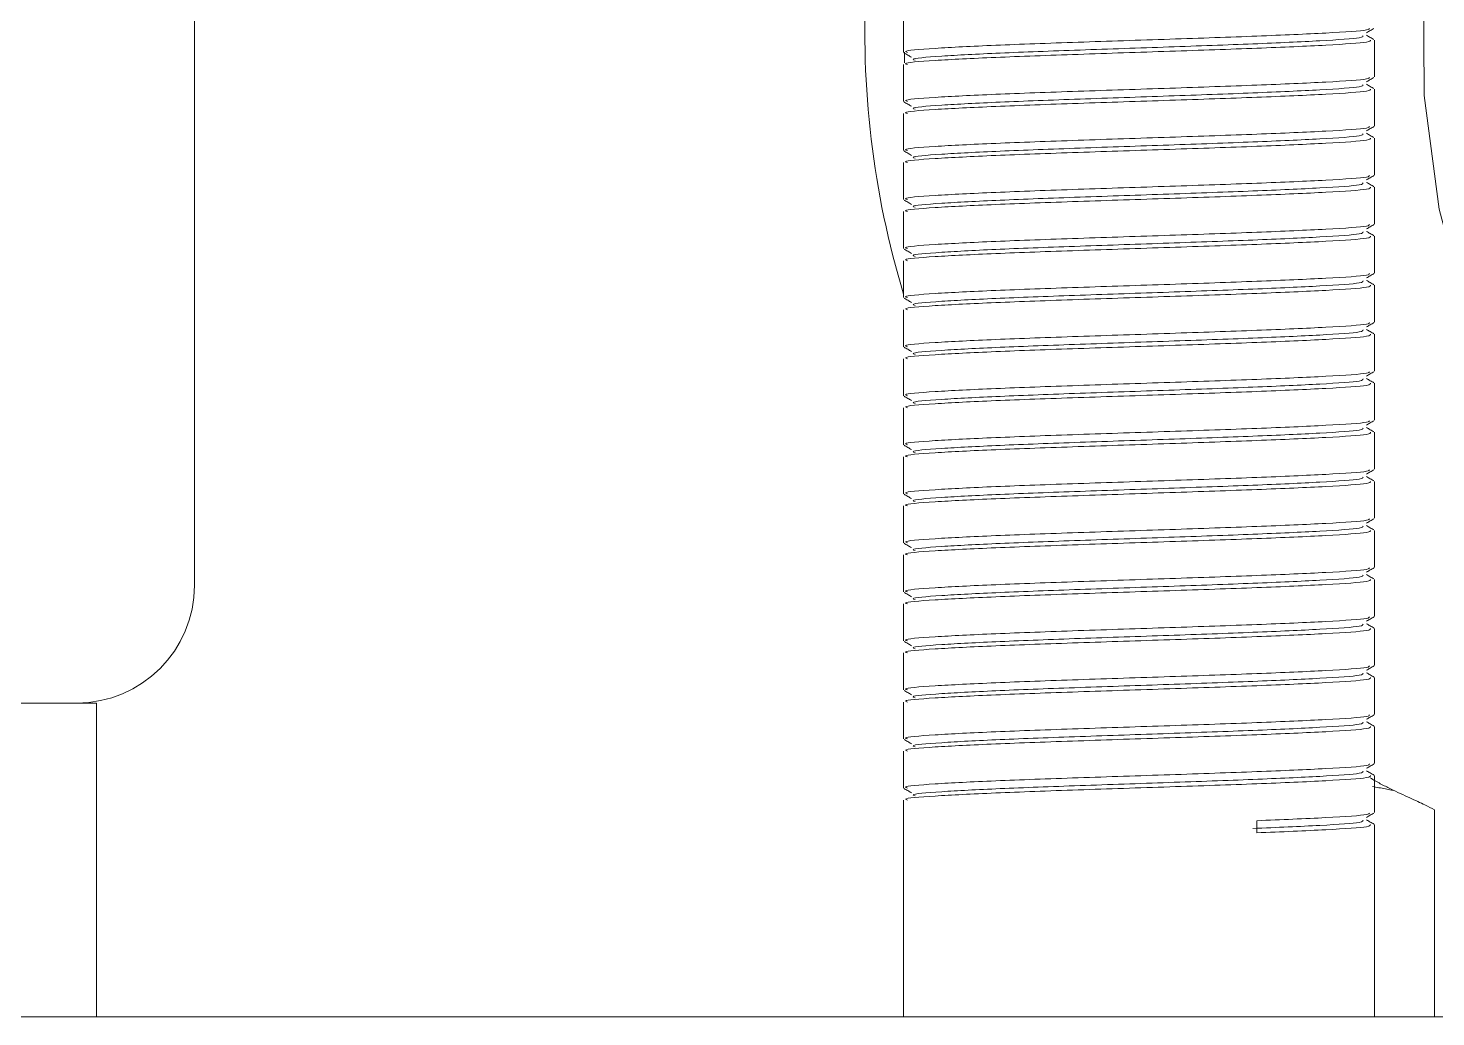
# Model space of a CAD drawing. Header units: millimetres. Extents: x 30710 to 48779, y -19256 to -8564.
# Drawn here: x 32360.98 to 32396.86, y -13494.94 to -13469.74 of the extents above; entities that cross this region are included whole.
import ezdxf

# ---------------------------------------------------------------- set-up
doc = ezdxf.new("R2010")
doc.units = ezdxf.units.MM
doc.header["$LTSCALE"] = 10
doc.layers.add('粗实线', color=4, linetype='Continuous', lineweight=18)

msp = doc.modelspace()

# ---------------------------------------------------------------- linework, layer by layer
at = {"layer": '粗实线'}
for p, q in [((32365.22, -13483.94), (32365.22, -13466.691)), ((32383.298, -13469.415), (32383.298, -13470.357)), ((32395.298, -13470.982), (32395.298, -13470.04)), ((32383.316, -13470.347), (32383.323, -13470.618)), ((32383.298, -13470.665), (32383.298, -13471.607)), ((32395.298, -13472.232), (32395.298, -13471.29)), ((32383.298, -13471.915), (32383.298, -13472.857)), ((32395.298, -13473.482), (32395.298, -13472.54)), ((32383.298, -13473.165), (32383.298, -13474.107)), ((32395.298, -13474.732), (32395.298, -13473.79)), ((32383.298, -13474.415), (32383.298, -13475.357)), ((32395.298, -13475.982), (32395.298, -13475.04)), ((32383.298, -13475.665), (32383.298, -13476.607)), ((32395.298, -13477.232), (32395.298, -13476.29)), ((32383.298, -13476.915), (32383.298, -13477.857)), ((32395.298, -13478.482), (32395.298, -13477.54)), ((32383.298, -13478.165), (32383.298, -13479.107)), ((32395.298, -13479.732), (32395.298, -13478.79)), ((32383.298, -13479.415), (32383.298, -13480.357)), ((32395.298, -13480.982), (32395.298, -13480.04)), ((32383.298, -13480.665), (32383.298, -13481.607)), ((32395.298, -13482.232), (32395.298, -13481.29)), ((32383.298, -13481.915), (32383.298, -13482.857)), ((32395.298, -13483.482), (32395.298, -13482.54)), ((32383.298, -13483.165), (32383.298, -13484.107)), ((32395.298, -13484.732), (32395.298, -13483.79)), ((32383.298, -13484.415), (32383.298, -13485.357)), ((32395.298, -13485.982), (32395.298, -13485.04)), ((32383.298, -13485.665), (32383.298, -13486.607)), ((32395.298, -13487.232), (32395.298, -13486.29)), ((32362.72, -13486.94), (32285.42, -13486.94)), ((32362.72, -13494.94), (32362.72, -13486.94)), ((32383.298, -13486.915), (32383.298, -13487.857)), ((32395.298, -13488.482), (32395.298, -13487.54)), ((32383.298, -13488.165), (32383.298, -13489.107)), ((32395.298, -13489.732), (32395.298, -13488.79)), ((32383.298, -13489.415), (32383.298, -13494.94)), ((32395.733, -13489.158), (32395.77, -13489.158)), ((32396.831, -13494.94), (32396.831, -13489.661)), ((32392.298, -13490.249), (32392.298, -13489.94)), ((32395.298, -13494.94), (32395.298, -13490.04)), ((31865.22, -13494.94), (33875.22, -13494.94))]:
    msp.add_line(p, q, dxfattribs=at)
msp.add_lwpolyline([(32396.549, -13468.531), (32396.566, -13471.457), (32396.952, -13474.349), (32397.7, -13477.145), (32398.793, -13479.785), (32400.208, -13482.212), (32401.914, -13484.376), (32403.876, -13486.228), (32406.051, -13487.73), (32408.392, -13488.85)], dxfattribs=at)
for centre, radius, start, end in [((32405.166, -13469.87), 22.856, 176.6421, 196.9094), ((32362.22, -13483.94), 3, 270, 0)]:
    msp.add_arc(centre, radius, start, end, dxfattribs=at)
for points, knots in [([(32395.172, -13469.744), (32395.169, -13469.757), (32395.159, -13469.796), (32394.153, -13469.862), (32392.384, -13469.94), (32390.099, -13470.018), (32387.708, -13470.096), (32385.54, -13470.174), (32384.007, -13470.252), (32383.259, -13470.313), (32383.372, -13470.348), (32383.4, -13470.357)], [0, 0, 0, 0, 0.778444, 2.29667, 3.814896, 5.333123, 6.851349, 8.369575, 9.887802, 11.406028, 11.910652, 11.910652, 11.910652, 11.910652]), ([(32395.196, -13470.04), (32395.197, -13470.058), (32395.198, -13470.101), (32394.16, -13470.171), (32392.382, -13470.249), (32390.099, -13470.327), (32387.708, -13470.405), (32385.54, -13470.483), (32384.007, -13470.561), (32383.259, -13470.622), (32383.372, -13470.657), (32383.4, -13470.665)], [0, 0, 0, 0, 0.99652, 2.48916, 3.9818, 5.47444, 6.967079, 8.459719, 9.952359, 11.444999, 11.941118, 11.941118, 11.941118, 11.941118]), ([(32395.008, -13469.93), (32395.009, -13469.947), (32395.01, -13469.991), (32394.005, -13470.06), (32392.284, -13470.138), (32390.074, -13470.217), (32387.759, -13470.295), (32385.659, -13470.373), (32384.175, -13470.451), (32383.452, -13470.512), (32383.561, -13470.546), (32383.588, -13470.555)], [0, 0, 0, 0, 0.965107, 2.410762, 3.856417, 5.302072, 6.747726, 8.193381, 9.639036, 11.084691, 11.563302, 11.563302, 11.563302, 11.563302]), ([(32395.288, -13470.029), (32395.256, -13470.011), (32395.192, -13469.974), (32395.128, -13469.937), (32395.096, -13469.918)], [0, 0, 0, 0, 0.1104904, 0.2209761, 0.2209761, 0.2209761, 0.2209761]), ([(32395.097, -13469.855), (32395.129, -13469.836), (32395.192, -13469.799), (32395.256, -13469.762), (32395.288, -13469.744)], [0, 0, 0, 0, 0.1104741, 0.2209528, 0.2209528, 0.2209528, 0.2209528]), ([(32383.308, -13470.369), (32383.34, -13470.387), (32383.404, -13470.424), (32383.467, -13470.461), (32383.499, -13470.48)], [0, 0, 0, 0, 0.1104787, 0.2209528, 0.2209528, 0.2209528, 0.2209528]), ([(32395.172, -13470.994), (32395.169, -13471.007), (32395.159, -13471.046), (32394.153, -13471.112), (32392.384, -13471.19), (32390.099, -13471.268), (32387.708, -13471.346), (32385.54, -13471.424), (32384.007, -13471.502), (32383.259, -13471.563), (32383.372, -13471.598), (32383.4, -13471.607)], [0, 0, 0, 0, 0.778444, 2.29667, 3.814896, 5.333123, 6.851349, 8.369575, 9.887802, 11.406028, 11.910652, 11.910652, 11.910652, 11.910652]), ([(32395.288, -13471.279), (32395.256, -13471.261), (32395.192, -13471.224), (32395.128, -13471.187), (32395.096, -13471.168)], [0, 0, 0, 0, 0.1104904, 0.2209761, 0.2209761, 0.2209761, 0.2209761]), ([(32395.097, -13471.105), (32395.129, -13471.086), (32395.192, -13471.049), (32395.256, -13471.012), (32395.288, -13470.994)], [0, 0, 0, 0, 0.1104741, 0.2209528, 0.2209528, 0.2209528, 0.2209528]), ([(32395.196, -13471.29), (32395.197, -13471.308), (32395.198, -13471.351), (32394.16, -13471.421), (32392.382, -13471.499), (32390.099, -13471.577), (32387.708, -13471.655), (32385.54, -13471.733), (32384.007, -13471.811), (32383.259, -13471.872), (32383.372, -13471.907), (32383.4, -13471.915)], [0, 0, 0, 0, 0.99652, 2.48916, 3.9818, 5.47444, 6.967079, 8.459719, 9.952359, 11.444999, 11.941118, 11.941118, 11.941118, 11.941118]), ([(32395.008, -13471.18), (32395.009, -13471.197), (32395.01, -13471.241), (32394.005, -13471.31), (32392.284, -13471.388), (32390.074, -13471.467), (32387.759, -13471.545), (32385.659, -13471.623), (32384.175, -13471.701), (32383.452, -13471.762), (32383.561, -13471.796), (32383.588, -13471.805)], [0, 0, 0, 0, 0.965107, 2.410762, 3.856417, 5.302072, 6.747726, 8.193381, 9.639036, 11.084691, 11.563302, 11.563302, 11.563302, 11.563302]), ([(32383.308, -13471.619), (32383.34, -13471.637), (32383.404, -13471.674), (32383.467, -13471.711), (32383.499, -13471.73)], [0, 0, 0, 0, 0.1104787, 0.2209528, 0.2209528, 0.2209528, 0.2209528]), ([(32395.172, -13472.244), (32395.169, -13472.257), (32395.159, -13472.296), (32394.153, -13472.362), (32392.384, -13472.44), (32390.099, -13472.518), (32387.708, -13472.596), (32385.54, -13472.674), (32384.007, -13472.752), (32383.259, -13472.813), (32383.372, -13472.848), (32383.4, -13472.857)], [0, 0, 0, 0, 0.778444, 2.29667, 3.814896, 5.333123, 6.851349, 8.369575, 9.887802, 11.406028, 11.910652, 11.910652, 11.910652, 11.910652]), ([(32395.097, -13472.355), (32395.129, -13472.336), (32395.192, -13472.299), (32395.256, -13472.262), (32395.288, -13472.244)], [0, 0, 0, 0, 0.1104741, 0.2209528, 0.2209528, 0.2209528, 0.2209528]), ([(32395.196, -13472.54), (32395.197, -13472.558), (32395.198, -13472.601), (32394.16, -13472.671), (32392.382, -13472.749), (32390.099, -13472.827), (32387.708, -13472.905), (32385.54, -13472.983), (32384.007, -13473.061), (32383.259, -13473.122), (32383.372, -13473.157), (32383.4, -13473.165)], [0, 0, 0, 0, 0.99652, 2.48916, 3.9818, 5.47444, 6.967079, 8.459719, 9.952359, 11.444999, 11.941118, 11.941118, 11.941118, 11.941118]), ([(32395.008, -13472.43), (32395.009, -13472.447), (32395.01, -13472.491), (32394.005, -13472.56), (32392.284, -13472.638), (32390.074, -13472.717), (32387.759, -13472.795), (32385.659, -13472.873), (32384.175, -13472.951), (32383.452, -13473.012), (32383.561, -13473.046), (32383.588, -13473.055)], [0, 0, 0, 0, 0.965107, 2.410762, 3.856417, 5.302072, 6.747726, 8.193381, 9.639036, 11.084691, 11.563302, 11.563302, 11.563302, 11.563302]), ([(32395.288, -13472.529), (32395.256, -13472.511), (32395.192, -13472.474), (32395.128, -13472.437), (32395.096, -13472.418)], [0, 0, 0, 0, 0.1104904, 0.2209761, 0.2209761, 0.2209761, 0.2209761]), ([(32383.308, -13472.869), (32383.34, -13472.887), (32383.404, -13472.924), (32383.467, -13472.961), (32383.499, -13472.98)], [0, 0, 0, 0, 0.1104787, 0.2209528, 0.2209528, 0.2209528, 0.2209528]), ([(32395.172, -13473.494), (32395.169, -13473.507), (32395.159, -13473.546), (32394.153, -13473.612), (32392.384, -13473.69), (32390.099, -13473.768), (32387.708, -13473.846), (32385.54, -13473.924), (32384.007, -13474.002), (32383.259, -13474.063), (32383.372, -13474.098), (32383.4, -13474.107)], [0, 0, 0, 0, 0.778444, 2.29667, 3.814896, 5.333123, 6.851349, 8.369575, 9.887802, 11.406028, 11.910652, 11.910652, 11.910652, 11.910652]), ([(32395.008, -13473.68), (32395.009, -13473.697), (32395.01, -13473.741), (32394.005, -13473.81), (32392.284, -13473.888), (32390.074, -13473.967), (32387.759, -13474.045), (32385.659, -13474.123), (32384.175, -13474.201), (32383.452, -13474.262), (32383.561, -13474.296), (32383.588, -13474.305)], [0, 0, 0, 0, 0.965107, 2.410762, 3.856417, 5.302072, 6.747726, 8.193381, 9.639036, 11.084691, 11.563302, 11.563302, 11.563302, 11.563302]), ([(32395.288, -13473.779), (32395.256, -13473.761), (32395.192, -13473.724), (32395.128, -13473.687), (32395.096, -13473.668)], [0, 0, 0, 0, 0.1104904, 0.2209761, 0.2209761, 0.2209761, 0.2209761]), ([(32395.097, -13473.605), (32395.129, -13473.586), (32395.192, -13473.549), (32395.256, -13473.512), (32395.288, -13473.494)], [0, 0, 0, 0, 0.1104741, 0.2209528, 0.2209528, 0.2209528, 0.2209528]), ([(32395.196, -13473.79), (32395.197, -13473.808), (32395.198, -13473.851), (32394.16, -13473.921), (32392.382, -13473.999), (32390.099, -13474.077), (32387.708, -13474.155), (32385.54, -13474.233), (32384.007, -13474.311), (32383.259, -13474.372), (32383.372, -13474.407), (32383.4, -13474.415)], [0, 0, 0, 0, 0.99652, 2.48916, 3.9818, 5.47444, 6.967079, 8.459719, 9.952359, 11.444999, 11.941118, 11.941118, 11.941118, 11.941118]), ([(32383.308, -13474.119), (32383.34, -13474.137), (32383.404, -13474.174), (32383.467, -13474.211), (32383.499, -13474.23)], [0, 0, 0, 0, 0.1104787, 0.2209528, 0.2209528, 0.2209528, 0.2209528]), ([(32395.172, -13474.744), (32395.169, -13474.757), (32395.159, -13474.796), (32394.153, -13474.862), (32392.384, -13474.94), (32390.099, -13475.018), (32387.708, -13475.096), (32385.54, -13475.174), (32384.007, -13475.252), (32383.259, -13475.313), (32383.372, -13475.348), (32383.4, -13475.357)], [0, 0, 0, 0, 0.778444, 2.29667, 3.814896, 5.333123, 6.851349, 8.369575, 9.887802, 11.406028, 11.910652, 11.910652, 11.910652, 11.910652]), ([(32395.097, -13474.855), (32395.129, -13474.836), (32395.192, -13474.799), (32395.256, -13474.762), (32395.288, -13474.744)], [0, 0, 0, 0, 0.1104741, 0.2209528, 0.2209528, 0.2209528, 0.2209528]), ([(32395.196, -13475.04), (32395.197, -13475.058), (32395.198, -13475.101), (32394.16, -13475.171), (32392.382, -13475.249), (32390.099, -13475.327), (32387.708, -13475.405), (32385.54, -13475.483), (32384.007, -13475.561), (32383.259, -13475.622), (32383.372, -13475.657), (32383.4, -13475.665)], [0, 0, 0, 0, 0.99652, 2.48916, 3.9818, 5.47444, 6.967079, 8.459719, 9.952359, 11.444999, 11.941118, 11.941118, 11.941118, 11.941118]), ([(32395.008, -13474.93), (32395.009, -13474.947), (32395.01, -13474.991), (32394.005, -13475.06), (32392.284, -13475.138), (32390.074, -13475.217), (32387.759, -13475.295), (32385.659, -13475.373), (32384.175, -13475.451), (32383.452, -13475.512), (32383.561, -13475.546), (32383.588, -13475.555)], [0, 0, 0, 0, 0.965107, 2.410762, 3.856417, 5.302072, 6.747726, 8.193381, 9.639036, 11.084691, 11.563302, 11.563302, 11.563302, 11.563302]), ([(32395.288, -13475.029), (32395.256, -13475.011), (32395.192, -13474.974), (32395.128, -13474.937), (32395.096, -13474.918)], [0, 0, 0, 0, 0.1104904, 0.2209761, 0.2209761, 0.2209761, 0.2209761]), ([(32383.308, -13475.369), (32383.34, -13475.387), (32383.404, -13475.424), (32383.467, -13475.461), (32383.499, -13475.48)], [0, 0, 0, 0, 0.1104787, 0.2209528, 0.2209528, 0.2209528, 0.2209528]), ([(32395.172, -13475.994), (32395.169, -13476.007), (32395.159, -13476.046), (32394.153, -13476.112), (32392.384, -13476.19), (32390.099, -13476.268), (32387.708, -13476.346), (32385.54, -13476.424), (32384.007, -13476.502), (32383.259, -13476.563), (32383.372, -13476.598), (32383.4, -13476.607)], [0, 0, 0, 0, 0.778444, 2.29667, 3.814896, 5.333123, 6.851349, 8.369575, 9.887802, 11.406028, 11.910652, 11.910652, 11.910652, 11.910652]), ([(32395.008, -13476.18), (32395.009, -13476.197), (32395.01, -13476.241), (32394.005, -13476.31), (32392.284, -13476.388), (32390.074, -13476.467), (32387.759, -13476.545), (32385.659, -13476.623), (32384.175, -13476.701), (32383.452, -13476.762), (32383.561, -13476.796), (32383.588, -13476.805)], [0, 0, 0, 0, 0.965107, 2.410762, 3.856417, 5.302072, 6.747726, 8.193381, 9.639036, 11.084691, 11.563302, 11.563302, 11.563302, 11.563302]), ([(32395.288, -13476.279), (32395.256, -13476.261), (32395.192, -13476.224), (32395.128, -13476.187), (32395.096, -13476.168)], [0, 0, 0, 0, 0.1104904, 0.2209761, 0.2209761, 0.2209761, 0.2209761]), ([(32395.097, -13476.105), (32395.129, -13476.086), (32395.192, -13476.049), (32395.256, -13476.012), (32395.288, -13475.994)], [0, 0, 0, 0, 0.1104741, 0.2209528, 0.2209528, 0.2209528, 0.2209528]), ([(32395.196, -13476.29), (32395.197, -13476.308), (32395.198, -13476.351), (32394.16, -13476.421), (32392.382, -13476.499), (32390.099, -13476.577), (32387.708, -13476.655), (32385.54, -13476.733), (32384.007, -13476.811), (32383.259, -13476.872), (32383.372, -13476.907), (32383.4, -13476.915)], [0, 0, 0, 0, 0.99652, 2.48916, 3.9818, 5.47444, 6.967079, 8.459719, 9.952359, 11.444999, 11.941118, 11.941118, 11.941118, 11.941118]), ([(32383.308, -13476.619), (32383.34, -13476.637), (32383.404, -13476.674), (32383.467, -13476.711), (32383.499, -13476.73)], [0, 0, 0, 0, 0.1104787, 0.2209528, 0.2209528, 0.2209528, 0.2209528]), ([(32395.172, -13477.244), (32395.169, -13477.257), (32395.159, -13477.296), (32394.153, -13477.362), (32392.384, -13477.44), (32390.099, -13477.518), (32387.708, -13477.596), (32385.54, -13477.674), (32384.007, -13477.752), (32383.259, -13477.813), (32383.372, -13477.848), (32383.4, -13477.857)], [0, 0, 0, 0, 0.778444, 2.29667, 3.814896, 5.333123, 6.851349, 8.369575, 9.887802, 11.406028, 11.910652, 11.910652, 11.910652, 11.910652]), ([(32395.097, -13477.355), (32395.129, -13477.336), (32395.192, -13477.299), (32395.256, -13477.262), (32395.288, -13477.244)], [0, 0, 0, 0, 0.1104741, 0.2209528, 0.2209528, 0.2209528, 0.2209528]), ([(32395.196, -13477.54), (32395.197, -13477.558), (32395.198, -13477.601), (32394.16, -13477.671), (32392.382, -13477.749), (32390.099, -13477.827), (32387.708, -13477.905), (32385.54, -13477.983), (32384.007, -13478.061), (32383.259, -13478.122), (32383.372, -13478.157), (32383.4, -13478.165)], [0, 0, 0, 0, 0.99652, 2.48916, 3.9818, 5.47444, 6.967079, 8.459719, 9.952359, 11.444999, 11.941118, 11.941118, 11.941118, 11.941118]), ([(32395.008, -13477.43), (32395.009, -13477.447), (32395.01, -13477.491), (32394.005, -13477.56), (32392.284, -13477.638), (32390.074, -13477.717), (32387.759, -13477.795), (32385.659, -13477.873), (32384.175, -13477.951), (32383.452, -13478.012), (32383.561, -13478.046), (32383.588, -13478.055)], [0, 0, 0, 0, 0.965107, 2.410762, 3.856417, 5.302072, 6.747726, 8.193381, 9.639036, 11.084691, 11.563302, 11.563302, 11.563302, 11.563302]), ([(32395.288, -13477.529), (32395.256, -13477.511), (32395.192, -13477.474), (32395.128, -13477.437), (32395.096, -13477.418)], [0, 0, 0, 0, 0.1104904, 0.2209761, 0.2209761, 0.2209761, 0.2209761]), ([(32383.308, -13477.869), (32383.34, -13477.887), (32383.404, -13477.924), (32383.467, -13477.961), (32383.499, -13477.98)], [0, 0, 0, 0, 0.1104787, 0.2209528, 0.2209528, 0.2209528, 0.2209528]), ([(32395.172, -13478.494), (32395.169, -13478.507), (32395.159, -13478.546), (32394.153, -13478.612), (32392.384, -13478.69), (32390.099, -13478.768), (32387.708, -13478.846), (32385.54, -13478.924), (32384.007, -13479.002), (32383.259, -13479.063), (32383.372, -13479.098), (32383.4, -13479.107)], [0, 0, 0, 0, 0.778444, 2.29667, 3.814896, 5.333123, 6.851349, 8.369575, 9.887802, 11.406028, 11.910652, 11.910652, 11.910652, 11.910652]), ([(32395.008, -13478.68), (32395.009, -13478.697), (32395.01, -13478.741), (32394.005, -13478.81), (32392.284, -13478.888), (32390.074, -13478.967), (32387.759, -13479.045), (32385.659, -13479.123), (32384.175, -13479.201), (32383.452, -13479.262), (32383.561, -13479.296), (32383.588, -13479.305)], [0, 0, 0, 0, 0.965107, 2.410762, 3.856417, 5.302072, 6.747726, 8.193381, 9.639036, 11.084691, 11.563302, 11.563302, 11.563302, 11.563302]), ([(32395.288, -13478.779), (32395.256, -13478.761), (32395.192, -13478.724), (32395.128, -13478.687), (32395.096, -13478.668)], [0, 0, 0, 0, 0.1104904, 0.2209761, 0.2209761, 0.2209761, 0.2209761]), ([(32395.097, -13478.605), (32395.129, -13478.586), (32395.192, -13478.549), (32395.256, -13478.512), (32395.288, -13478.494)], [0, 0, 0, 0, 0.1104741, 0.2209528, 0.2209528, 0.2209528, 0.2209528]), ([(32395.196, -13478.79), (32395.197, -13478.808), (32395.198, -13478.851), (32394.16, -13478.921), (32392.382, -13478.999), (32390.099, -13479.077), (32387.708, -13479.155), (32385.54, -13479.233), (32384.007, -13479.311), (32383.259, -13479.372), (32383.372, -13479.407), (32383.4, -13479.415)], [0, 0, 0, 0, 0.99652, 2.48916, 3.9818, 5.47444, 6.967079, 8.459719, 9.952359, 11.444999, 11.941118, 11.941118, 11.941118, 11.941118]), ([(32383.308, -13479.119), (32383.34, -13479.137), (32383.404, -13479.174), (32383.467, -13479.211), (32383.499, -13479.23)], [0, 0, 0, 0, 0.1104787, 0.2209528, 0.2209528, 0.2209528, 0.2209528]), ([(32395.172, -13479.744), (32395.169, -13479.757), (32395.159, -13479.796), (32394.153, -13479.862), (32392.384, -13479.94), (32390.099, -13480.018), (32387.708, -13480.096), (32385.54, -13480.174), (32384.007, -13480.252), (32383.259, -13480.313), (32383.372, -13480.348), (32383.4, -13480.357)], [0, 0, 0, 0, 0.778444, 2.29667, 3.814896, 5.333123, 6.851349, 8.369575, 9.887802, 11.406028, 11.910652, 11.910652, 11.910652, 11.910652]), ([(32395.097, -13479.855), (32395.129, -13479.836), (32395.192, -13479.799), (32395.256, -13479.762), (32395.288, -13479.744)], [0, 0, 0, 0, 0.1104741, 0.2209528, 0.2209528, 0.2209528, 0.2209528]), ([(32395.196, -13480.04), (32395.197, -13480.058), (32395.198, -13480.101), (32394.16, -13480.171), (32392.382, -13480.249), (32390.099, -13480.327), (32387.708, -13480.405), (32385.54, -13480.483), (32384.007, -13480.561), (32383.259, -13480.622), (32383.372, -13480.657), (32383.4, -13480.665)], [0, 0, 0, 0, 0.99652, 2.48916, 3.9818, 5.47444, 6.967079, 8.459719, 9.952359, 11.444999, 11.941118, 11.941118, 11.941118, 11.941118]), ([(32395.008, -13479.93), (32395.009, -13479.947), (32395.01, -13479.991), (32394.005, -13480.06), (32392.284, -13480.138), (32390.074, -13480.217), (32387.759, -13480.295), (32385.659, -13480.373), (32384.175, -13480.451), (32383.452, -13480.512), (32383.561, -13480.546), (32383.588, -13480.555)], [0, 0, 0, 0, 0.965107, 2.410762, 3.856417, 5.302072, 6.747726, 8.193381, 9.639036, 11.084691, 11.563302, 11.563302, 11.563302, 11.563302]), ([(32395.288, -13480.029), (32395.256, -13480.011), (32395.192, -13479.974), (32395.128, -13479.937), (32395.096, -13479.918)], [0, 0, 0, 0, 0.1104904, 0.2209761, 0.2209761, 0.2209761, 0.2209761]), ([(32383.308, -13480.369), (32383.34, -13480.387), (32383.404, -13480.424), (32383.467, -13480.461), (32383.499, -13480.48)], [0, 0, 0, 0, 0.1104787, 0.2209528, 0.2209528, 0.2209528, 0.2209528]), ([(32395.172, -13480.994), (32395.169, -13481.007), (32395.159, -13481.046), (32394.153, -13481.112), (32392.384, -13481.19), (32390.099, -13481.268), (32387.708, -13481.346), (32385.54, -13481.424), (32384.007, -13481.502), (32383.259, -13481.563), (32383.372, -13481.598), (32383.4, -13481.607)], [0, 0, 0, 0, 0.778444, 2.29667, 3.814896, 5.333123, 6.851349, 8.369575, 9.887802, 11.406028, 11.910652, 11.910652, 11.910652, 11.910652]), ([(32395.008, -13481.18), (32395.009, -13481.197), (32395.01, -13481.241), (32394.005, -13481.31), (32392.284, -13481.388), (32390.074, -13481.467), (32387.759, -13481.545), (32385.659, -13481.623), (32384.175, -13481.701), (32383.452, -13481.762), (32383.561, -13481.796), (32383.588, -13481.805)], [0, 0, 0, 0, 0.965107, 2.410762, 3.856417, 5.302072, 6.747726, 8.193381, 9.639036, 11.084691, 11.563302, 11.563302, 11.563302, 11.563302]), ([(32395.288, -13481.279), (32395.256, -13481.261), (32395.192, -13481.224), (32395.128, -13481.187), (32395.096, -13481.168)], [0, 0, 0, 0, 0.1104904, 0.2209761, 0.2209761, 0.2209761, 0.2209761]), ([(32395.097, -13481.105), (32395.129, -13481.086), (32395.192, -13481.049), (32395.256, -13481.012), (32395.288, -13480.994)], [0, 0, 0, 0, 0.1104741, 0.2209528, 0.2209528, 0.2209528, 0.2209528]), ([(32395.196, -13481.29), (32395.197, -13481.308), (32395.198, -13481.351), (32394.16, -13481.421), (32392.382, -13481.499), (32390.099, -13481.577), (32387.708, -13481.655), (32385.54, -13481.733), (32384.007, -13481.811), (32383.259, -13481.872), (32383.372, -13481.907), (32383.4, -13481.915)], [0, 0, 0, 0, 0.99652, 2.48916, 3.9818, 5.47444, 6.967079, 8.459719, 9.952359, 11.444999, 11.941118, 11.941118, 11.941118, 11.941118]), ([(32383.308, -13481.619), (32383.34, -13481.637), (32383.404, -13481.674), (32383.467, -13481.711), (32383.499, -13481.73)], [0, 0, 0, 0, 0.1104787, 0.2209528, 0.2209528, 0.2209528, 0.2209528]), ([(32395.172, -13482.244), (32395.169, -13482.257), (32395.159, -13482.296), (32394.153, -13482.362), (32392.384, -13482.44), (32390.099, -13482.518), (32387.708, -13482.596), (32385.54, -13482.674), (32384.007, -13482.752), (32383.259, -13482.813), (32383.372, -13482.848), (32383.4, -13482.857)], [0, 0, 0, 0, 0.778444, 2.29667, 3.814896, 5.333123, 6.851349, 8.369575, 9.887802, 11.406028, 11.910652, 11.910652, 11.910652, 11.910652]), ([(32395.097, -13482.355), (32395.129, -13482.336), (32395.192, -13482.299), (32395.256, -13482.262), (32395.288, -13482.244)], [0, 0, 0, 0, 0.1104741, 0.2209528, 0.2209528, 0.2209528, 0.2209528]), ([(32395.196, -13482.54), (32395.197, -13482.558), (32395.198, -13482.601), (32394.16, -13482.671), (32392.382, -13482.749), (32390.099, -13482.827), (32387.708, -13482.905), (32385.54, -13482.983), (32384.007, -13483.061), (32383.259, -13483.122), (32383.372, -13483.157), (32383.4, -13483.165)], [0, 0, 0, 0, 0.99652, 2.48916, 3.9818, 5.47444, 6.967079, 8.459719, 9.952359, 11.444999, 11.941118, 11.941118, 11.941118, 11.941118]), ([(32395.008, -13482.43), (32395.009, -13482.447), (32395.01, -13482.491), (32394.005, -13482.56), (32392.284, -13482.638), (32390.074, -13482.717), (32387.759, -13482.795), (32385.659, -13482.873), (32384.175, -13482.951), (32383.452, -13483.012), (32383.561, -13483.046), (32383.588, -13483.055)], [0, 0, 0, 0, 0.965107, 2.410762, 3.856417, 5.302072, 6.747726, 8.193381, 9.639036, 11.084691, 11.563302, 11.563302, 11.563302, 11.563302]), ([(32395.288, -13482.529), (32395.256, -13482.511), (32395.192, -13482.474), (32395.128, -13482.437), (32395.096, -13482.418)], [0, 0, 0, 0, 0.1104904, 0.2209761, 0.2209761, 0.2209761, 0.2209761]), ([(32383.308, -13482.869), (32383.34, -13482.887), (32383.404, -13482.924), (32383.467, -13482.961), (32383.499, -13482.98)], [0, 0, 0, 0, 0.1104787, 0.2209528, 0.2209528, 0.2209528, 0.2209528]), ([(32395.172, -13483.494), (32395.169, -13483.507), (32395.159, -13483.546), (32394.153, -13483.612), (32392.384, -13483.69), (32390.099, -13483.768), (32387.708, -13483.846), (32385.54, -13483.924), (32384.007, -13484.002), (32383.259, -13484.063), (32383.372, -13484.098), (32383.4, -13484.107)], [0, 0, 0, 0, 0.778444, 2.29667, 3.814896, 5.333123, 6.851349, 8.369575, 9.887802, 11.406028, 11.910652, 11.910652, 11.910652, 11.910652]), ([(32395.008, -13483.68), (32395.009, -13483.697), (32395.01, -13483.741), (32394.005, -13483.81), (32392.284, -13483.888), (32390.074, -13483.967), (32387.759, -13484.045), (32385.659, -13484.123), (32384.175, -13484.201), (32383.452, -13484.262), (32383.561, -13484.296), (32383.588, -13484.305)], [0, 0, 0, 0, 0.965107, 2.410762, 3.856417, 5.302072, 6.747726, 8.193381, 9.639036, 11.084691, 11.563302, 11.563302, 11.563302, 11.563302]), ([(32395.288, -13483.779), (32395.256, -13483.761), (32395.192, -13483.724), (32395.128, -13483.687), (32395.096, -13483.668)], [0, 0, 0, 0, 0.1104904, 0.2209761, 0.2209761, 0.2209761, 0.2209761]), ([(32395.097, -13483.605), (32395.129, -13483.586), (32395.192, -13483.549), (32395.256, -13483.512), (32395.288, -13483.494)], [0, 0, 0, 0, 0.1104741, 0.2209528, 0.2209528, 0.2209528, 0.2209528]), ([(32395.196, -13483.79), (32395.197, -13483.808), (32395.198, -13483.851), (32394.16, -13483.921), (32392.382, -13483.999), (32390.099, -13484.077), (32387.708, -13484.155), (32385.54, -13484.233), (32384.007, -13484.311), (32383.259, -13484.372), (32383.372, -13484.407), (32383.4, -13484.415)], [0, 0, 0, 0, 0.99652, 2.48916, 3.9818, 5.47444, 6.967079, 8.459719, 9.952359, 11.444999, 11.941118, 11.941118, 11.941118, 11.941118]), ([(32383.308, -13484.119), (32383.34, -13484.137), (32383.404, -13484.174), (32383.467, -13484.211), (32383.499, -13484.23)], [0, 0, 0, 0, 0.1104787, 0.2209528, 0.2209528, 0.2209528, 0.2209528]), ([(32395.172, -13484.744), (32395.169, -13484.757), (32395.159, -13484.796), (32394.153, -13484.862), (32392.384, -13484.94), (32390.099, -13485.018), (32387.708, -13485.096), (32385.54, -13485.174), (32384.007, -13485.252), (32383.259, -13485.313), (32383.372, -13485.348), (32383.4, -13485.357)], [0, 0, 0, 0, 0.778444, 2.29667, 3.814896, 5.333123, 6.851349, 8.369575, 9.887802, 11.406028, 11.910652, 11.910652, 11.910652, 11.910652]), ([(32395.097, -13484.855), (32395.129, -13484.836), (32395.192, -13484.799), (32395.256, -13484.762), (32395.288, -13484.744)], [0, 0, 0, 0, 0.1104741, 0.2209528, 0.2209528, 0.2209528, 0.2209528]), ([(32395.196, -13485.04), (32395.197, -13485.058), (32395.198, -13485.101), (32394.16, -13485.171), (32392.382, -13485.249), (32390.099, -13485.327), (32387.708, -13485.405), (32385.54, -13485.483), (32384.007, -13485.561), (32383.259, -13485.622), (32383.372, -13485.657), (32383.4, -13485.665)], [0, 0, 0, 0, 0.99652, 2.48916, 3.9818, 5.47444, 6.967079, 8.459719, 9.952359, 11.444999, 11.941118, 11.941118, 11.941118, 11.941118]), ([(32395.008, -13484.93), (32395.009, -13484.947), (32395.01, -13484.991), (32394.005, -13485.06), (32392.284, -13485.138), (32390.074, -13485.217), (32387.759, -13485.295), (32385.659, -13485.373), (32384.175, -13485.451), (32383.452, -13485.512), (32383.561, -13485.546), (32383.588, -13485.555)], [0, 0, 0, 0, 0.965107, 2.410762, 3.856417, 5.302072, 6.747726, 8.193381, 9.639036, 11.084691, 11.563302, 11.563302, 11.563302, 11.563302]), ([(32395.288, -13485.029), (32395.256, -13485.011), (32395.192, -13484.974), (32395.128, -13484.937), (32395.096, -13484.918)], [0, 0, 0, 0, 0.1104904, 0.2209761, 0.2209761, 0.2209761, 0.2209761]), ([(32383.308, -13485.369), (32383.34, -13485.387), (32383.404, -13485.424), (32383.467, -13485.461), (32383.499, -13485.48)], [0, 0, 0, 0, 0.1104787, 0.2209528, 0.2209528, 0.2209528, 0.2209528]), ([(32395.172, -13485.994), (32395.169, -13486.007), (32395.159, -13486.046), (32394.153, -13486.112), (32392.384, -13486.19), (32390.099, -13486.268), (32387.708, -13486.346), (32385.54, -13486.424), (32384.007, -13486.502), (32383.259, -13486.563), (32383.372, -13486.598), (32383.4, -13486.607)], [0, 0, 0, 0, 0.778444, 2.29667, 3.814896, 5.333123, 6.851349, 8.369575, 9.887802, 11.406028, 11.910652, 11.910652, 11.910652, 11.910652]), ([(32395.008, -13486.18), (32395.009, -13486.197), (32395.01, -13486.241), (32394.005, -13486.31), (32392.284, -13486.388), (32390.074, -13486.467), (32387.759, -13486.545), (32385.659, -13486.623), (32384.175, -13486.701), (32383.452, -13486.762), (32383.561, -13486.796), (32383.588, -13486.805)], [0, 0, 0, 0, 0.965107, 2.410762, 3.856417, 5.302072, 6.747726, 8.193381, 9.639036, 11.084691, 11.563302, 11.563302, 11.563302, 11.563302]), ([(32395.288, -13486.279), (32395.256, -13486.261), (32395.192, -13486.224), (32395.128, -13486.187), (32395.096, -13486.168)], [0, 0, 0, 0, 0.1104904, 0.2209761, 0.2209761, 0.2209761, 0.2209761]), ([(32395.097, -13486.105), (32395.129, -13486.086), (32395.192, -13486.049), (32395.256, -13486.012), (32395.288, -13485.994)], [0, 0, 0, 0, 0.1104741, 0.2209528, 0.2209528, 0.2209528, 0.2209528]), ([(32395.196, -13486.29), (32395.197, -13486.308), (32395.198, -13486.351), (32394.16, -13486.421), (32392.382, -13486.499), (32390.099, -13486.577), (32387.708, -13486.655), (32385.54, -13486.733), (32384.007, -13486.811), (32383.259, -13486.872), (32383.372, -13486.907), (32383.4, -13486.915)], [0, 0, 0, 0, 0.99652, 2.48916, 3.9818, 5.47444, 6.967079, 8.459719, 9.952359, 11.444999, 11.941118, 11.941118, 11.941118, 11.941118]), ([(32383.308, -13486.619), (32383.34, -13486.637), (32383.404, -13486.674), (32383.467, -13486.711), (32383.499, -13486.73)], [0, 0, 0, 0, 0.1104787, 0.2209528, 0.2209528, 0.2209528, 0.2209528]), ([(32395.172, -13487.244), (32395.169, -13487.257), (32395.159, -13487.296), (32394.153, -13487.362), (32392.384, -13487.44), (32390.099, -13487.518), (32387.708, -13487.596), (32385.54, -13487.674), (32384.007, -13487.752), (32383.259, -13487.813), (32383.372, -13487.848), (32383.4, -13487.857)], [0, 0, 0, 0, 0.778444, 2.29667, 3.814896, 5.333123, 6.851349, 8.369575, 9.887802, 11.406028, 11.910652, 11.910652, 11.910652, 11.910652]), ([(32395.097, -13487.355), (32395.129, -13487.336), (32395.192, -13487.299), (32395.256, -13487.262), (32395.288, -13487.244)], [0, 0, 0, 0, 0.1104741, 0.2209528, 0.2209528, 0.2209528, 0.2209528]), ([(32395.196, -13487.54), (32395.197, -13487.558), (32395.198, -13487.601), (32394.16, -13487.671), (32392.382, -13487.749), (32390.099, -13487.827), (32387.708, -13487.905), (32385.54, -13487.983), (32384.007, -13488.061), (32383.259, -13488.122), (32383.372, -13488.157), (32383.4, -13488.165)], [0, 0, 0, 0, 0.99652, 2.48916, 3.9818, 5.47444, 6.967079, 8.459719, 9.952359, 11.444999, 11.941118, 11.941118, 11.941118, 11.941118]), ([(32395.008, -13487.43), (32395.009, -13487.447), (32395.01, -13487.491), (32394.005, -13487.56), (32392.284, -13487.638), (32390.074, -13487.717), (32387.759, -13487.795), (32385.659, -13487.873), (32384.175, -13487.951), (32383.452, -13488.012), (32383.561, -13488.046), (32383.588, -13488.055)], [0, 0, 0, 0, 0.965107, 2.410762, 3.856417, 5.302072, 6.747726, 8.193381, 9.639036, 11.084691, 11.563302, 11.563302, 11.563302, 11.563302]), ([(32395.288, -13487.529), (32395.256, -13487.511), (32395.192, -13487.474), (32395.128, -13487.437), (32395.096, -13487.418)], [0, 0, 0, 0, 0.1104904, 0.2209761, 0.2209761, 0.2209761, 0.2209761]), ([(32383.308, -13487.869), (32383.34, -13487.887), (32383.404, -13487.924), (32383.467, -13487.961), (32383.499, -13487.98)], [0, 0, 0, 0, 0.1104787, 0.2209528, 0.2209528, 0.2209528, 0.2209528]), ([(32395.172, -13488.494), (32395.169, -13488.507), (32395.159, -13488.546), (32394.153, -13488.612), (32392.384, -13488.69), (32390.099, -13488.768), (32387.708, -13488.846), (32385.54, -13488.924), (32384.007, -13489.002), (32383.259, -13489.063), (32383.372, -13489.098), (32383.4, -13489.107)], [0, 0, 0, 0, 0.778444, 2.29667, 3.814896, 5.333123, 6.851349, 8.369575, 9.887802, 11.406028, 11.910652, 11.910652, 11.910652, 11.910652]), ([(32395.008, -13488.68), (32395.009, -13488.697), (32395.01, -13488.741), (32394.005, -13488.81), (32392.284, -13488.888), (32390.074, -13488.967), (32387.759, -13489.045), (32385.659, -13489.123), (32384.175, -13489.201), (32383.452, -13489.262), (32383.561, -13489.296), (32383.588, -13489.305)], [0, 0, 0, 0, 0.965107, 2.410762, 3.856417, 5.302072, 6.747726, 8.193381, 9.639036, 11.084691, 11.563302, 11.563302, 11.563302, 11.563302]), ([(32395.288, -13488.779), (32395.256, -13488.761), (32395.192, -13488.724), (32395.128, -13488.687), (32395.096, -13488.668)], [0, 0, 0, 0, 0.1104904, 0.2209761, 0.2209761, 0.2209761, 0.2209761]), ([(32395.097, -13488.605), (32395.129, -13488.586), (32395.192, -13488.549), (32395.256, -13488.512), (32395.288, -13488.494)], [0, 0, 0, 0, 0.1104741, 0.2209528, 0.2209528, 0.2209528, 0.2209528]), ([(32395.196, -13488.79), (32395.197, -13488.808), (32395.198, -13488.851), (32394.16, -13488.921), (32392.382, -13488.999), (32390.099, -13489.077), (32387.708, -13489.155), (32385.54, -13489.233), (32384.007, -13489.311), (32383.259, -13489.372), (32383.372, -13489.407), (32383.4, -13489.415)], [0, 0, 0, 0, 0.99652, 2.48916, 3.9818, 5.47444, 6.967079, 8.459719, 9.952359, 11.444999, 11.941118, 11.941118, 11.941118, 11.941118]), ([(32395.192, -13488.85), (32395.276, -13488.899), (32395.439, -13488.995), (32395.784, -13489.167), (32396.188, -13489.353), (32396.587, -13489.535), (32396.754, -13489.621), (32396.831, -13489.661)], [0, 0, 0, 0, 0.282046, 0.548785, 1.034561, 1.46109, 1.829825, 1.829825, 1.829825, 1.829825]), ([(32395.248, -13489.067), (32395.357, -13489.088), (32395.517, -13489.119), (32395.681, -13489.148), (32395.733, -13489.158)], [0, 0, 0, 0, 0.337274, 0.493944, 0.493944, 0.493944, 0.493944]), ([(32383.308, -13489.119), (32383.34, -13489.137), (32383.404, -13489.174), (32383.467, -13489.211), (32383.499, -13489.23)], [0, 0, 0, 0, 0.1104787, 0.2209528, 0.2209528, 0.2209528, 0.2209528]), ([(32395.172, -13489.744), (32395.168, -13489.757), (32395.156, -13489.796), (32394.176, -13489.862), (32392.924, -13489.914), (32392.298, -13489.94)], [0, 0, 0, 0, 0.590187, 1.741249, 2.892312, 2.892312, 2.892312, 2.892312]), ([(32395.097, -13489.855), (32395.129, -13489.836), (32395.192, -13489.799), (32395.256, -13489.762), (32395.288, -13489.744)], [0, 0, 0, 0, 0.1104741, 0.2209528, 0.2209528, 0.2209528, 0.2209528]), ([(32395.008, -13489.93), (32395.008, -13489.947), (32395.007, -13489.991), (32394.027, -13490.06), (32392.811, -13490.112), (32392.203, -13490.138)], [0, 0, 0, 0, 0.708425, 1.769589, 2.830753, 2.830753, 2.830753, 2.830753]), ([(32395.196, -13490.04), (32395.195, -13490.058), (32395.195, -13490.101), (32394.183, -13490.171), (32392.926, -13490.223), (32392.298, -13490.249)], [0, 0, 0, 0, 0.731403, 1.826936, 2.922469, 2.922469, 2.922469, 2.922469]), ([(32395.288, -13490.029), (32395.256, -13490.011), (32395.192, -13489.974), (32395.128, -13489.937), (32395.096, -13489.918)], [0, 0, 0, 0, 0.1104904, 0.2209761, 0.2209761, 0.2209761, 0.2209761])]:
    msp.add_open_spline(points, degree=3, knots=knots, dxfattribs=at)

doc.saveas('drawing.dxf')
